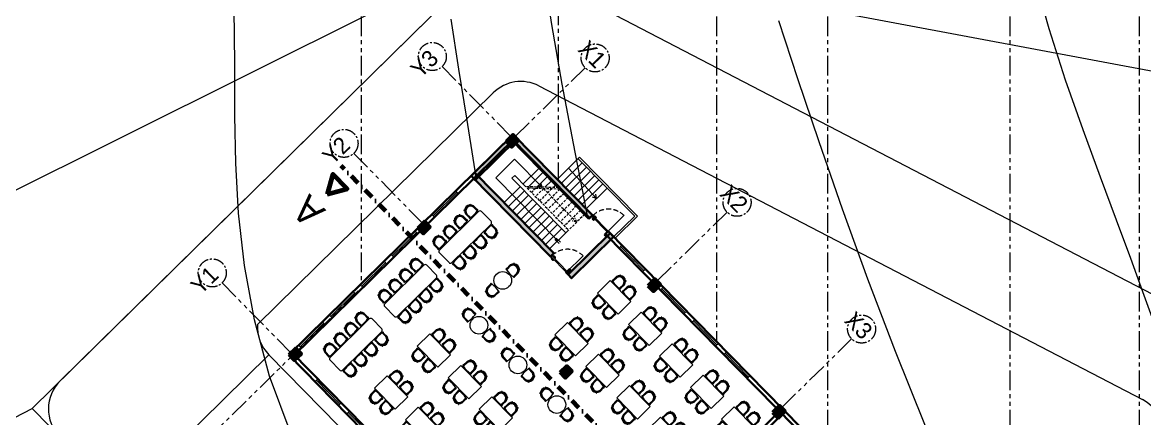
# Model space of a CAD drawing. Header units: millimetres. Extents: x -5316 to 10114, y -10026 to 11025.
# Drawn here: x -2133 to 3577, y 5811 to 7826 of the extents above; entities that cross this region are included whole.
import ezdxf

# ---------------------------------------------------------------- set-up
doc = ezdxf.new("R2010")
doc.units = ezdxf.units.MM
for name, pattern in [('CENTER2', [28.575, 19.05, -3.175, 3.175, -3.175]), ('DASHDOT2', [0.5, 0.25, -0.125, 0, -0.125]), ('DUZ', [0]), ('HIDDEN', [0.375, 0.25, -0.125]), ('HIDDEN2', [0.1875, 0.125, -0.0625]), ('PHANTOM', [2.5, 1.25, -0.25, 0.25, -0.25, 0.25, -0.25])]:
    doc.linetypes.add(name, pattern=pattern)
doc.layers.get('0').update_dxf_attribs({"lineweight": 0})
for name, color, linetype, lineweight in [('1m', 12, 'Continuous', 0), ('AKS', 31, 'CENTER2', 5), ('DUVAR', 1, 'Continuous', 35), ('E-Yangın KAPILARI_110_blok kasa', 140, 'Continuous', 13), ('kesit çizgisi', 2, 'DASHDOT2', 50), ('kolon', 5, 'Continuous', 53), ('malzeme yazıları', 7, 'Continuous', 5), ('MTX-MERDIVEN', 140, 'DUZ', 18), ('tefrişler', 13, 'Continuous', 5), ('YOLLAR', 6, 'Continuous', 5), ('öz-cam', 4, 'Continuous', 5)]:
    doc.layers.add(name, color=color, linetype=linetype, lineweight=lineweight)
doc.layers.add('tarama_30', color=252, linetype='Continuous')
doc.layers.add('tarama_40', color=251, linetype='Continuous')
doc.styles.get("Standard").update_dxf_attribs({"font": 'arial.ttf'})

# ---------------------------------------------------------------- blocks, each defined once
blk = doc.blocks.new('masa2')
at = {"layer": 'tefrişler'}
for p, q in [((43537.6, 81633.1), (43539.3, 81631.7)), ((43537.6, 81592.9), (43539.3, 81594.3)), ((43541.2, 81633.9), (43539.2, 81635.1)), ((43541.2, 81592.2), (43539.2, 81590.9)), ((43582.7, 81641.9), (43557, 81641.9)), ((43587.3, 81637.3), (43557.5, 81637.3)), ((43587.3, 81588.7), (43557.5, 81588.7)), ((43691.8, 81637.3), (43721.6, 81637.3)), ((43691.8, 81588.7), (43721.6, 81588.7)), ((43696.4, 81641.9), (43722.2, 81641.9)), ((43737.9, 81633.9), (43739.9, 81635.1)), ((43737.9, 81592.2), (43739.9, 81590.9)), ((43741.5, 81633.1), (43739.8, 81631.7)), ((43741.5, 81592.9), (43739.8, 81594.3)), ((43537.6, 81558.1), (43539.3, 81556.7)), ((43541.2, 81558.9), (43539.2, 81560.1)), ((43582.7, 81584.1), (43557, 81584.1)), ((43582.7, 81566.9), (43557, 81566.9)), ((43587.3, 81562.3), (43557.5, 81562.3)), ((43691.8, 81562.3), (43721.6, 81562.3)), ((43696.4, 81584.1), (43722.2, 81584.1)), ((43696.4, 81566.9), (43722.2, 81566.9)), ((43737.9, 81558.9), (43739.9, 81560.1)), ((43741.5, 81558.1), (43739.8, 81556.7)), ((43537.6, 81517.9), (43539.3, 81519.3)), ((43541.2, 81517.2), (43539.2, 81515.9)), ((43582.7, 81509.1), (43557, 81509.1)), ((43587.3, 81513.7), (43557.5, 81513.7)), ((43691.8, 81513.7), (43721.6, 81513.7)), ((43696.4, 81509.1), (43722.2, 81509.1)), ((43737.9, 81517.2), (43739.9, 81515.9)), ((43741.5, 81517.9), (43739.8, 81519.3))]:
    blk.add_line(p, q, dxfattribs=at)
blk.add_lwpolyline([(43594.6, 81650.5), (43684.6, 81650.5), (43684.6, 81500.5), (43594.6, 81500.5)], close=True, dxfattribs=at)
for centre, radius, start, end in [((43561.9, 81613), 29.3, 99.6207, 260.3793), ((43561.1, 81613), 24.6, 98.4522, 261.5478), ((43539, 81633.6), 1.49, 81.6625, 200.1786), ((43539, 81592.4), 1.49, 159.8214, 278.3375), ((43564.9, 81613), 24.5, 97.5642, 262.4358), ((43585.3, 81640.4), 3.06, 270, 149.2929), ((43585.3, 81585.6), 3.06, 210.7071, 90), ((43587.3, 81636.3), 1, 0, 90), ((43587.3, 81589.7), 1, 270, 0), ((43446.6, 81613), 143.7, 350.6613, 9.3387), ((43832.5, 81613), 143.7, 170.6613, 189.3387), ((43693.8, 81640.4), 3.06, 30.7071, 270), ((43693.8, 81585.6), 3.06, 90, 329.2929), ((43691.8, 81636.3), 1, 90, 180), ((43691.8, 81589.7), 1, 180, 270), ((43714.2, 81613), 24.5, 277.5642, 82.4358), ((43718, 81613), 24.6, 278.4522, 81.5478), ((43717.3, 81613), 29.3, 279.6207, 80.3793), ((43740.1, 81633.6), 1.49, 339.8214, 98.3375), ((43740.1, 81592.4), 1.49, 261.6625, 20.1786), ((43561.9, 81538), 29.3, 99.6207, 260.3793), ((43561.1, 81538), 24.6, 98.4522, 261.5478), ((43539, 81558.6), 1.49, 81.6625, 200.1786), ((43564.9, 81538), 24.5, 97.5642, 262.4358), ((43585.3, 81565.4), 3.06, 270, 149.2929), ((43587.3, 81561.3), 1, 0, 90), ((43446.6, 81538), 143.7, 350.6613, 9.3387), ((43832.5, 81538), 143.7, 170.6613, 189.3387), ((43693.8, 81565.4), 3.06, 30.7071, 270), ((43691.8, 81561.3), 1, 90, 180), ((43714.2, 81538), 24.5, 277.5642, 82.4358), ((43718, 81538), 24.6, 278.4522, 81.5478), ((43717.3, 81538), 29.3, 279.6207, 80.3793), ((43740.1, 81558.6), 1.49, 339.8214, 98.3375), ((43539, 81517.4), 1.49, 159.8214, 278.3375), ((43585.3, 81510.6), 3.06, 210.7071, 90), ((43587.3, 81514.7), 1, 270, 0), ((43693.8, 81510.6), 3.06, 90, 329.2929), ((43691.8, 81514.7), 1, 180, 270), ((43740.1, 81517.4), 1.49, 261.6625, 20.1786)]:
    blk.add_arc(centre, radius, start, end, dxfattribs=at)
blk = doc.blocks.new('masa1')
at = {"layer": 'tefrişler'}
for p, q in [((43532, 81988), (43531.2, 81990.2)), ((43533.5, 81991.4), (43534.5, 81989.5)), ((43515.6, 81949.1), (43520.9, 81974.3)), ((43519.2, 81943.6), (43525.3, 81972.8)), ((43566.7, 81933.6), (43572.9, 81962.8)), ((43572.9, 81983.1), (43571.2, 81981.8)), ((43572.2, 81937.1), (43577.5, 81962.3)), ((43572.9, 81979.4), (43574.5, 81981.1)), ((43589, 81933.6), (43594.3, 81958.8)), ((43592.5, 81928.1), (43598.7, 81957.3)), ((43605.4, 81972.5), (43604.6, 81974.8)), ((43606.9, 81975.9), (43607.9, 81974)), ((43640.1, 81918.1), (43646.3, 81947.3)), ((43646.3, 81967.6), (43644.6, 81966.3)), ((43645.6, 81921.7), (43650.9, 81946.9)), ((43646.2, 81964), (43647.9, 81965.6)), ((43662.4, 81918.2), (43667.7, 81943.3)), ((43665.9, 81912.7), (43672.1, 81941.9)), ((43678.8, 81957.1), (43678, 81959.3)), ((43680.3, 81960.5), (43681.3, 81958.6)), ((43713.5, 81902.7), (43719.7, 81931.9)), ((43719.6, 81952.2), (43718, 81950.8)), ((43719, 81906.2), (43724.3, 81931.4)), ((43719.6, 81948.5), (43721.3, 81950.2)), ((43752.2, 81941.6), (43751.4, 81943.8)), ((43753.7, 81945), (43754.7, 81943.1)), ((43793, 81936.7), (43791.3, 81935.4)), ((43793, 81933), (43794.6, 81934.7)), ((43735.8, 81902.7), (43741.1, 81927.9)), ((43739.3, 81897.2), (43745.5, 81926.4)), ((43786.9, 81887.2), (43793.1, 81916.4)), ((43792.4, 81890.8), (43797.7, 81916)), ((43492.2, 81837.8), (43486.9, 81812.6)), ((43497.6, 81841.4), (43491.5, 81812.2)), ((43545.2, 81831.4), (43539.1, 81802.2)), ((43548.8, 81825.9), (43543.5, 81800.7)), ((43565.6, 81822.3), (43560.2, 81797.2)), ((43571, 81825.9), (43564.9, 81796.7)), ((43491.5, 81795.5), (43489.9, 81793.8)), ((43491.5, 81791.8), (43493.2, 81793.2)), ((43530.8, 81783.6), (43529.8, 81785.5)), ((43532.3, 81786.9), (43533.1, 81784.7)), ((43564.9, 81780.1), (43563.3, 81778.4)), ((43564.9, 81776.4), (43566.6, 81777.7)), ((43604.2, 81768.1), (43603.2, 81770)), ((43605.7, 81771.5), (43606.5, 81769.3)), ((43618.6, 81815.9), (43612.5, 81786.7)), ((43622.2, 81810.4), (43616.9, 81785.2)), ((43638.9, 81806.9), (43633.6, 81781.7)), ((43638.3, 81764.6), (43636.7, 81762.9)), ((43644.4, 81810.5), (43638.3, 81781.3)), ((43638.3, 81760.9), (43640, 81762.3)), ((43692, 81800.5), (43685.8, 81771.3)), ((43695.6, 81795), (43690.3, 81769.8)), ((43712.3, 81791.4), (43707, 81766.2)), ((43717.8, 81795), (43711.7, 81765.8)), ((43765.4, 81785), (43759.2, 81755.8)), ((43769, 81779.5), (43763.7, 81754.3)), ((43677.6, 81752.7), (43676.6, 81754.6)), ((43679.1, 81756), (43679.9, 81753.8)), ((43711.7, 81749.2), (43710.1, 81747.5)), ((43711.7, 81745.5), (43713.4, 81746.8)), ((43751, 81737.2), (43750, 81739.1)), ((43752.5, 81740.6), (43753.3, 81738.4))]:
    blk.add_line(p, q, dxfattribs=at)
blk.add_lwpolyline([(43496, 81849.1), (43770, 81791.4, 0.414214), (43781.8, 81799.1), (43796.3, 81867.6, 0.414214), (43788.5, 81879.5), (43514.5, 81937.2, 0.414214), (43502.7, 81929.4), (43488.3, 81860.9, 0.414214)], format="xyb", close=True, dxfattribs=at)
for centre, radius, start, end in [((43548.2, 81963.5), 29.3, 357.7298, 158.4885), ((43548.4, 81964.2), 24.6, 356.5614, 159.6569), ((43532.7, 81990.1), 1.49, 57.9306, 176.4467), ((43516.6, 81946.2), 3.06, 108.8162, 348.1092), ((43520.1, 81943.4), 1, 168.1092, 258.1092), ((43571.9, 82076.3), 143.7, 248.7705, 267.4478), ((43547.6, 81960.5), 24.5, 355.6734, 160.5449), ((43565.8, 81933.8), 1, 258.1092, 348.1092), ((43570.1, 81934.9), 3.06, 168.1092, 47.4021), ((43573.1, 81981.6), 1.49, 339.7716, 98.2877), ((43590, 81930.7), 3.06, 108.8162, 348.1092), ((43621.6, 81948), 29.3, 357.7298, 158.4885), ((43621, 81945.1), 24.5, 355.6734, 160.5449), ((43621.7, 81948.8), 24.6, 356.5614, 159.6569), ((43606.1, 81974.7), 1.49, 57.9306, 176.4467), ((43646.5, 81966.2), 1.49, 339.7716, 98.2877), ((43695, 81932.6), 29.3, 357.7298, 158.4885), ((43694.4, 81929.6), 24.5, 355.6734, 160.5449), ((43695.1, 81933.3), 24.6, 356.5614, 159.6569), ((43679.5, 81959.2), 1.49, 57.9306, 176.4467), ((43719.9, 81950.7), 1.49, 339.7716, 98.2877), ((43768.4, 81917.1), 29.3, 357.7298, 158.4885), ((43767.7, 81914.2), 24.5, 355.6734, 160.5449), ((43768.5, 81917.9), 24.6, 356.5614, 159.6569), ((43752.9, 81943.8), 1.49, 57.9306, 176.4467), ((43793.2, 81935.3), 1.49, 339.7716, 98.2877), ((43593.5, 81927.9), 1, 168.1092, 258.1092), ((43645.3, 82060.8), 143.7, 248.7705, 267.4478), ((43639.1, 81918.3), 1, 258.1092, 348.1092), ((43643.5, 81919.4), 3.06, 168.1092, 47.4021), ((43663.4, 81915.3), 3.06, 108.8162, 348.1092), ((43666.9, 81912.5), 1, 168.1092, 258.1092), ((43718.7, 82045.4), 143.7, 248.7705, 267.4478), ((43712.5, 81902.9), 1, 258.1092, 348.1092), ((43716.9, 81904), 3.06, 168.1092, 47.4021), ((43736.8, 81899.8), 3.06, 108.8162, 348.1092), ((43740.3, 81897), 1, 168.1092, 258.1092), ((43792.1, 82029.9), 143.7, 248.7705, 267.4478), ((43785.9, 81887.4), 1, 258.1092, 348.1092), ((43790.3, 81888.5), 3.06, 168.1092, 47.4021), ((43494.2, 81840), 3.06, 348.1092, 227.4021), ((43516.8, 81814.4), 24.5, 175.6734, 340.5449), ((43498.6, 81841.2), 1, 78.1092, 168.1092), ((43492.4, 81698.6), 143.7, 68.7705, 87.4478), ((43544.2, 81831.6), 1, 348.1092, 78.1092), ((43547.8, 81828.8), 3.06, 288.8162, 168.1092), ((43567.6, 81824.6), 3.06, 348.1092, 227.4021), ((43572, 81825.7), 1, 78.1092, 168.1092), ((43565.8, 81683.2), 143.7, 68.7705, 87.4478), ((43617.6, 81816.1), 1, 348.1092, 78.1092), ((43621.2, 81813.3), 3.06, 288.8162, 168.1092), ((43516.2, 81811.4), 29.3, 177.7298, 338.4885), ((43491.3, 81793.3), 1.49, 159.7716, 278.2877), ((43516, 81810.7), 24.6, 176.5614, 339.6569), ((43531.6, 81784.8), 1.49, 237.9306, 356.4467), ((43589.6, 81796), 29.3, 177.7298, 338.4885), ((43564.7, 81777.9), 1.49, 159.7716, 278.2877), ((43589.4, 81795.2), 24.6, 176.5614, 339.6569), ((43590.2, 81799), 24.5, 175.6734, 340.5449), ((43605, 81769.4), 1.49, 237.9306, 356.4467), ((43663, 81780.5), 29.3, 177.7298, 338.4885), ((43638.1, 81762.4), 1.49, 159.7716, 278.2877), ((43641, 81809.1), 3.06, 348.1092, 227.4021), ((43662.8, 81779.8), 24.6, 176.5614, 339.6569), ((43663.6, 81783.5), 24.5, 175.6734, 340.5449), ((43645.4, 81810.3), 1, 78.1092, 168.1092), ((43639.2, 81667.7), 143.7, 68.7705, 87.4478), ((43691, 81800.7), 1, 348.1092, 78.1092), ((43694.6, 81797.9), 3.06, 288.8162, 168.1092), ((43736.4, 81765.1), 29.3, 177.7298, 338.4885), ((43714.4, 81793.7), 3.06, 348.1092, 227.4021), ((43736.2, 81764.3), 24.6, 176.5614, 339.6569), ((43737, 81768.1), 24.5, 175.6734, 340.5449), ((43718.8, 81794.8), 1, 78.1092, 168.1092), ((43712.6, 81652.3), 143.7, 68.7705, 87.4478), ((43764.4, 81785.2), 1, 348.1092, 78.1092), ((43768, 81782.4), 3.06, 288.8162, 168.1092), ((43678.4, 81753.9), 1.49, 237.9306, 356.4467), ((43711.5, 81747), 1.49, 159.7716, 278.2877), ((43751.8, 81738.5), 1.49, 237.9306, 356.4467)]:
    blk.add_arc(centre, radius, start, end, dxfattribs=at)
blk = doc.blocks.new('san')
at = {"layer": 'tefrişler'}
for p, q in [((43747.7, 82318.1), (43777.5, 82318.1)), ((43752.3, 82322.7), (43778, 82322.7)), ((43793.8, 82314.6), (43795.8, 82315.9)), ((43793.8, 82272.9), (43795.8, 82271.7)), ((43797.4, 82313.9), (43795.7, 82312.5)), ((43797.4, 82273.7), (43795.7, 82275.1)), ((43747.7, 82269.5), (43777.5, 82269.5)), ((43752.3, 82264.8), (43778, 82264.8))]:
    blk.add_line(p, q, dxfattribs=at)
for centre, radius, start, end in [((43888.4, 82293.8), 143.7, 170.6613, 189.3387), ((43749.7, 82321.1), 3.06, 30.7071, 270), ((43747.7, 82317.1), 1, 90, 180), ((43770.1, 82293.8), 24.5, 277.5642, 82.4358), ((43773.9, 82293.8), 24.6, 278.4522, 81.5478), ((43773.1, 82293.8), 29.3, 279.6207, 80.3793), ((43796, 82314.4), 1.49, 339.8214, 98.3375), ((43796, 82273.2), 1.49, 261.6625, 20.1786), ((43749.7, 82266.4), 3.06, 90, 329.2929), ((43747.7, 82270.5), 1, 180, 270)]:
    blk.add_arc(centre, radius, start, end, dxfattribs=at)
blk = doc.blocks.new('san1')
at = {"layer": 'tefrişler'}
for p, q in [((43592.1, 82313.9), (43593.8, 82312.5)), ((43592.1, 82273.7), (43593.8, 82275.1)), ((43595.7, 82314.6), (43593.7, 82315.9)), ((43595.7, 82272.9), (43593.7, 82271.7)), ((43637.2, 82322.7), (43611.5, 82322.7)), ((43641.8, 82318.1), (43612, 82318.1)), ((43637.2, 82264.8), (43611.5, 82264.8)), ((43641.8, 82269.5), (43612, 82269.5))]:
    blk.add_line(p, q, dxfattribs=at)
for centre, radius, start, end in [((43616.4, 82293.8), 29.3, 99.6207, 260.3793), ((43615.6, 82293.8), 24.6, 98.4522, 261.5478), ((43593.5, 82314.4), 1.49, 81.6625, 200.1786), ((43593.5, 82273.2), 1.49, 159.8214, 278.3375), ((43619.4, 82293.8), 24.5, 97.5642, 262.4358), ((43639.8, 82321.1), 3.06, 270, 149.2929), ((43641.8, 82317.1), 1, 0, 90), ((43501.1, 82293.8), 143.7, 350.6613, 9.3387), ((43639.8, 82266.4), 3.06, 210.7071, 90), ((43641.8, 82270.5), 1, 270, 0)]:
    blk.add_arc(centre, radius, start, end, dxfattribs=at)
blk = doc.blocks.new('tthtrh')
at = {"layer": 'tefrişler'}
blk.add_circle((43694.4, 82293.8), 45, dxfattribs=at)
at = {"layer": 'DUVAR'}
for name in ['san1', 'san']:
    blk.add_blockref(name, (0, 0), dxfattribs=at)
blk = doc.blocks.new('yangın')
at = {"layer": 'E-Yangın KAPILARI_110_blok kasa', "ltscale": 0.0022}
for p, q in [((21347.7, 82414.5), (21347.7, 82536.1)), ((21234.2, 82414.5), (21234.2, 82423.1)), ((21347.7, 82423.1), (21234.2, 82423.1)), ((21239.9, 82414.5), (21234.2, 82414.5)), ((21344.5, 82416.7), (21239.9, 82416.7)), ((21239.9, 82414.5), (21239.9, 82416.7)), ((21246.8, 82424.1), (21242.4, 82424.1)), ((21242.4, 82423.1), (21242.4, 82424.1)), ((21242.4, 82416.6), (21242.4, 82415.6)), ((21246.8, 82415.6), (21242.4, 82415.6)), ((21243.5, 82424.1), (21243.5, 82426.9)), ((21243.5, 82415.6), (21243.5, 82412.8)), ((21245.7, 82424.1), (21245.7, 82426.9)), ((21245.7, 82415.6), (21245.7, 82412.8)), ((21246.7, 82430.1), (21253.8, 82430.1)), ((21253.8, 82427.9), (21246.7, 82427.9)), ((21253.8, 82411.8), (21246.7, 82411.8)), ((21253.8, 82409.6), (21246.7, 82409.6)), ((21246.8, 82423.1), (21246.8, 82424.1)), ((21246.8, 82416.6), (21246.8, 82415.6)), ((21254.8, 82424.1), (21254.8, 82426.9)), ((21254.8, 82424.1), (21257, 82424.1)), ((21254.8, 82415.6), (21254.8, 82412.8)), ((21254.8, 82415.6), (21257, 82415.6)), ((21257, 82424.1), (21257, 82426.9)), ((21257, 82415.6), (21257, 82412.8)), ((21344.5, 82416.7), (21344.5, 82414.5)), ((21344.5, 82414.5), (21347.7, 82414.5))]:
    blk.add_line(p, q, dxfattribs=at)
at = {"layer": 'E-Yangın KAPILARI_110_blok kasa', "linetype": 'HIDDEN', "ltscale": 100}
blk.add_arc((21348.1, 82424.4), 111.7, 89.9387, 180.6615, dxfattribs=at)
at = {"layer": 'E-Yangın KAPILARI_110_blok kasa', "ltscale": 0.0022}
for centre, radius, start, end in [((21246.7, 82426.9), 3.2, 90, 180), ((21246.7, 82412.8), 3.2, 180, 270), ((21246.7, 82426.9), 1, 90, 180), ((21246.7, 82412.8), 1, 180, 270), ((21253.8, 82426.9), 3.2, 0, 90), ((21253.8, 82426.9), 1, 0, 90), ((21253.8, 82412.8), 3.2, 270, 0), ((21253.8, 82412.8), 1, 270, 0)]:
    blk.add_arc(centre, radius, start, end, dxfattribs=at)

msp = doc.modelspace()

# ---------------------------------------------------------------- hatches: boundary and pattern name
at = {"layer": 'kolon'}
for points in [[(355.9, 7192.3), (391.5, 7227.4), (363.5, 7255.9), (327.8, 7220.9)], [(-93.4, 6750.7), (-57.7, 6785.8), (-85.8, 6814.3), (-121.4, 6779.2)], [(1077.9, 6457.8), (1113.6, 6492.9), (1085.5, 6521.4), (1049.9, 6486.3)], [(-749.5, 6105.8), (-713.8, 6140.8), (-741.9, 6169.3), (-777.5, 6134.3)], [(628.7, 6016.2), (664.3, 6051.2), (636.3, 6079.8), (600.6, 6044.7)], [(1711.7, 5813.1), (1747.4, 5848.1), (1719.3, 5876.7), (1683.7, 5841.6)]]:
    msp.add_hatch(color=256, dxfattribs=at).paths.add_polyline_path(points)
at = {"layer": 'tarama_30'}
for points in [[(875.2, 6735.3), (857.7, 6753.2), (839.9, 6735.6), (643.8, 6542.9), (661.3, 6525)], [(661.6, 6560.4), (651.1, 6571.1), (633.3, 6553.6), (643.8, 6542.9)]]:
    msp.add_hatch(color=256, dxfattribs=at).paths.add_polyline_path(points)
at = {"layer": 'tarama_40'}
for points in [[(149.5, 7045.6), (170.6, 7024.2), (384.5, 7234.5), (363.5, 7255.9)], [(167.4, 7063.1), (149.5, 7045.6), (553.7, 6634.5), (571.5, 6652)]]:
    msp.add_hatch(color=256, dxfattribs=at).paths.add_polyline_path(points)
h = msp.add_hatch(color=256, dxfattribs=at)
h.paths.add_polyline_path([(847.2, 6763.9), (829.4, 6746.3), (839.9, 6735.6), (857.7, 6753.2)])
h.paths.add_polyline_path([(749.8, 6827.3), (767.6, 6844.8), (363.5, 7255.9), (345.7, 7238.4)])

# ---------------------------------------------------------------- linework, layer by layer
at = {"color": 3, "lineweight": 9}
msp.add_lwpolyline([(-5276.1, 5027.6), (-3532.8, 6293.5), (293.6, 8201.7), (4344.4, 7442.8), (10113.9, 3322.8)], dxfattribs=at)
msp.add_lwpolyline([(-5276.1, 5027.6), (-3532.8, 6293.5), (293.6, 8201.7), (4344.4, 7442.8), (10113.9, 3322.8)], dxfattribs=at)
at = {"layer": '1m', "color": 252, "lineweight": 0, "true_color": 0x939598}
for points in [[(3621.3, 6306.5), (3567.5, 6456), (3505.9, 6625.6), (3434.3, 6819.3), (3352.3, 7038.8), (3264, 7279), (3175, 7532.9), (3091, 7793.3), (3017.5, 8053.4), (2960, 8305.9), (2924.1, 8543.9), (2915.5, 8760.3), (2937.9, 8949.7), (2988.3, 9113.4), (3061.9, 9254.4), (3153.9, 9375.5), (3259.5, 9479.7), (3374.1, 9569.9), (3492.7, 9649), (3610.7, 9720)], [(744.2, 6833), (726.3, 6922.6), (670.2, 7210.4), (613.9, 7511.8), (560.9, 7815.7), (514.6, 8110.9)], [(578.3, 3716.8), (576.7, 3718.9), (378.4, 3967.6), (168.8, 4237.2), (-44.2, 4522.9), (-252.2, 4819.9), (-447.3, 5123.5), (-621.2, 5428.9), (-765.7, 5731.3), (-875.1, 6026.7), (-952.5, 6313.4), (-1003.4, 6590.2), (-1033.4, 6856.3), (-1047.9, 7110.4), (-1052.4, 7351.7), (-1052.5, 7579), (-1053.6, 7791.2), (-1059.7, 7988)], [(178.5, 7016.2), (165.6, 7102.6), (127.6, 7339), (87.4, 7588), (48.5, 7842.9)], [(2914.2, 4759.5), (2781.4, 5043.4), (2617.3, 5409.1), (2458.8, 5780.4), (2309.1, 6152.4), (2169.3, 6519.7), (2039.6, 6876.9), (1920.6, 7218.8), (1812.6, 7539.9), (1716.2, 7834.9)]]:
    msp.add_lwpolyline(points, dxfattribs=at)
at = {"layer": 'AKS', "linetype": 'PHANTOM', "ltscale": 80}
for p, q in [((-409.1, 8055.4), (-409.1, 6496.5)), ((1398.4, 8055.4), (1398.4, 6203.2)), ((1963.4, 8055.4), (1963.4, 5628.4)), ((2891.1, 8055.4), (2891.1, 4649)), ((3548.9, 8055.4), (3548.9, 4387.2)), ((593.3, 7912.9), (593.3, 7022.1)), ((352.8, 7245.4), (2.5, 7601.7)), ((374, 7245.2), (730.3, 7595.5)), ((-96.5, 6803.8), (-446.7, 7160.1)), ((1096.1, 6510.7), (1452.4, 6860.9)), ((-424.5, 6460.2), (-1845.5, 5063.4)), ((-766.8, 6144.8), (-1117.1, 6501.1)), ((1729.9, 5866), (2086.2, 6216.2))]:
    msp.add_line(p, q, dxfattribs=at)
at = {"layer": 'AKS', "ltscale": 3}
for centre in [(-47.4, 7652.5), (781.1, 7645.4), (-496.7, 7210.8), (1503.1, 6910.9), (-1167, 6551.9), (2136.9, 6266.1)]:
    msp.add_circle(centre, 71.2, dxfattribs=at)
at = {"layer": 'DUVAR'}
for p, q in [((363.5, 7255.9), (-777.5, 6134.3)), ((767.6, 6844.8), (363.5, 7255.9)), ((377.5, 7241.7), (-763.5, 6120)), ((753.4, 6830.8), (349.2, 7241.9)), ((749.8, 6827.3), (767.6, 6844.8)), ((-121.4, 6779.2), (-93.4, 6750.7)), ((829.4, 6746.3), (847.2, 6763.9)), ((2120.9, 5439.6), (832.9, 6749.8)), ((2981.8, 4592.4), (847.2, 6763.9)), ((606.4, 4726.5), (-777.5, 6134.3)), ((620.6, 4740.5), (-763.3, 6148.3)), ((1733.4, 5862.4), (1225.2, 5362.8)), ((1747.4, 5848.1), (1239.2, 5348.6))]:
    msp.add_line(p, q, dxfattribs=at)
for points in [[(363.5, 7255.9), (384.5, 7234.5), (170.6, 7024.2), (149.5, 7045.6)], [(167.4, 7063.1), (571.5, 6652), (553.7, 6634.5), (149.5, 7045.6)], [(643.8, 6542.9), (661.6, 6560.4), (651.1, 6571.1), (633.3, 6553.6)]]:
    msp.add_lwpolyline(points, close=True, dxfattribs=at)
for points in [[(749.8, 6827.3), (345.7, 7238.4), (363.5, 7255.9), (767.6, 6844.8)], [(857.7, 6753.2), (875.2, 6735.3), (661.3, 6525), (643.8, 6542.9), (857.7, 6753.2)], [(847.2, 6763.9), (857.7, 6753.2), (839.9, 6735.6), (829.4, 6746.3)]]:
    msp.add_lwpolyline(points, dxfattribs=at)
at = {"layer": 'kesit çizgisi', "lineweight": 100, "ltscale": 200}
msp.add_lwpolyline([(6428, -4542.1), (3435.2, -1497.7), (3435.2, 3082.1), (-511.5, 7096.9)], dxfattribs=at)
at = {"layer": 'kesit çizgisi', "linetype": 'Continuous', "lineweight": 100, "ltscale": 80}
msp.add_lwpolyline([(-582.5, 6953.1), (-480.3, 6979.5), (-554.3, 7054.8)], close=True, dxfattribs=at)
at = {"layer": 'kolon'}
for points in [[(327.8, 7220.9), (355.9, 7192.3), (391.5, 7227.4), (363.5, 7255.9)], [(-121.4, 6779.2), (-93.4, 6750.7), (-57.7, 6785.8), (-85.8, 6814.3)], [(1049.9, 6486.3), (1077.9, 6457.8), (1113.6, 6492.9), (1085.5, 6521.4)], [(-777.5, 6134.3), (-749.5, 6105.8), (-713.8, 6140.8), (-741.9, 6169.3)], [(600.6, 6044.7), (628.7, 6016.2), (664.3, 6051.2), (636.3, 6079.8)], [(1683.7, 5841.6), (1711.7, 5813.1), (1747.4, 5848.1), (1719.3, 5876.7)]]:
    msp.add_lwpolyline(points, close=True, dxfattribs=at)
at = {"layer": 'MTX-MERDIVEN', "ltscale": 100}
for p, q in [((587.8, 7027.7), (701.9, 7139.9)), ((701.9, 7139.9), (996.3, 6840.4)), ((608.8, 7006.3), (715.8, 7111.5)), ((629.9, 6984.9), (736.8, 7090.1)), ((644.9, 7083.8), (788.5, 6930.5)), ((694.8, 7132.9), (982.2, 6840.5)), ((650.9, 6963.5), (757.9, 7068.7)), ((671.9, 6942.1), (778.9, 7047.3)), ((693, 6920.8), (799.9, 7025.9)), ((714, 6899.4), (821, 7004.5)), ((735, 6878), (842, 6983.1)), ((788.5, 6930.5), (767, 6936.6)), ((788.5, 6930.5), (783.8, 6952.4)), ((875.2, 6735.3), (982.2, 6840.5)), ((882.2, 6728.2), (996.3, 6840.4))]:
    msp.add_line(p, q, dxfattribs=at)
at = {"layer": 'MTX-MERDIVEN'}
for p, q in [((358, 7033.2), (372.3, 7047.2)), ((631.4, 6755.1), (358, 7033.2)), ((372.3, 7047.2), (428.4, 6990.2)), ((511.5, 6987.7), (490.3, 6995)), ((511.5, 6987.7), (504.6, 7009)), ((645.7, 6769.1), (631.4, 6755.1)), ((576.4, 6722), (597.4, 6700.6)), ((583.5, 6729), (604.5, 6707.6))]:
    msp.add_line(p, q, dxfattribs=at)
at = {"layer": 'MTX-MERDIVEN', "linetype": 'HIDDEN2', "ltscale": 100}
for p, q in [((594.5, 6985.2), (428.4, 6990.2)), ((435.4, 6983.1), (645.7, 6769.1)), ((601.5, 6978.1), (435.4, 6983.1)), ((686.7, 6809.4), (665.6, 6816.7)), ((686.7, 6809.4), (679.8, 6830.7))]:
    msp.add_line(p, q, dxfattribs=at)
at = {"layer": 'MTX-MERDIVEN'}
for points in [[(590.4, 6714.8), (275, 7035.7), (371.2, 7130.3), (511.5, 6987.7)], [(496.4, 7085.1), (414.4, 7004.5)], [(517.4, 7063.7), (442.2, 6989.8)], [(538.4, 7042.3), (483.8, 6988.5)], [(400.1, 6990.4), (318.1, 6909.8)], [(421.1, 6969), (339.1, 6888.4)], [(559.5, 7020.9), (525.3, 6987.3)], [(580.5, 6999.5), (566.8, 6986.1)], [(442.2, 6947.6), (360.2, 6867)], [(463.2, 6926.3), (381.2, 6845.6)], [(484.2, 6904.9), (402.2, 6824.2)], [(505.3, 6883.5), (423.2, 6802.8)], [(526.3, 6862.1), (444.3, 6781.5)], [(547.3, 6840.7), (465.3, 6760.1)], [(568.4, 6819.3), (486.3, 6738.7)], [(589.4, 6797.9), (507.4, 6717.3)], [(610.4, 6776.5), (528.4, 6695.9)], [(631.4, 6755.1), (549.4, 6674.5)]]:
    msp.add_lwpolyline(points, dxfattribs=at)
at = {"layer": 'MTX-MERDIVEN', "linetype": 'HIDDEN2', "ltscale": 100}
for points in [[(476.9, 6981.8), (456.4, 6961.7)], [(518.5, 6980.6), (477.5, 6940.3)], [(560, 6979.3), (498.5, 6918.9)], [(518.5, 6980.6), (686.7, 6809.4)], [(601.5, 6978.1), (519.5, 6897.5)], [(622.6, 6956.7), (540.6, 6876.1)], [(643.6, 6935.3), (561.6, 6854.7)], [(664.6, 6913.9), (582.6, 6833.3)], [(685.7, 6892.5), (603.6, 6811.9)], [(706.7, 6871.1), (624.7, 6790.5)], [(727.7, 6849.7), (645.7, 6769.1)]]:
    msp.add_lwpolyline(points, dxfattribs=at)
at = {"layer": 'YOLLAR'}
for p, q in [((403.4, 8114), (3779.6, 6359.6)), ((171, 8079.1), (-2083.8, 5862.6)), ((171, 8079.1), (-1941.2, 6002.8)), ((495, 7502.9), (3565.8, 5907.3)), ((495, 7502.9), (3565.8, 5907.3)), ((262.6, 7468.1), (-936.2, 6289.6)), ((-879.3, 6135.1), (-1628.1, 5399.1)), ((-879.3, 6135.1), (-1628.1, 5399.1)), ((506.3, 4725.5), (-879.3, 6135.1)), ((-5276.1, 4188.9), (-2083.8, 5862.6)), ((-2083.8, 5862.6), (-496.1, 4247.5))]:
    msp.add_line(p, q, dxfattribs=at)
for centre, start, end in [((402.8, 7325.4), 62.5423, 134.5097), ((-736.7, 6275.4), 175.9193, 224.5097), ((-1801, 5860.2), 134.5097, 224.5097), ((3473.6, 5729.8), 0, 62.5423), ((3473.6, 5729.8), 0, 62.5423)]:
    msp.add_arc(centre, 200, start, end, dxfattribs=at)
at = {"layer": 'öz-cam'}
for p, q in [((85.1, 6954.2), (71.1, 6968.5)), ((-43.1, 6842.2), (78.1, 6961.4)), ((-36.1, 6835.1), (-50.1, 6849.3)), ((-249.9, 6638.9), (-128.7, 6758.1)), ((-121.7, 6750.9), (-135.7, 6765.2)), ((903, 6678.5), (917.3, 6692.6)), ((910.2, 6685.5), (1029.3, 6564.3)), ((-242.9, 6631.8), (-256.9, 6646)), ((-406.8, 6484.7), (-285.6, 6603.8)), ((-278.6, 6596.7), (-292.6, 6611)), ((1022.2, 6557.3), (1036.5, 6571.3)), ((-435.5, 6442.5), (-449.5, 6456.8)), ((-399.8, 6477.5), (-413.8, 6491.8)), ((1113.3, 6464.6), (1127.6, 6478.6)), ((1120.5, 6471.6), (1239.7, 6350.4)), ((-563.7, 6330.4), (-442.5, 6449.6)), ((-556.7, 6323.3), (-570.7, 6337.6)), ((1232.5, 6343.4), (1246.8, 6357.4)), ((-720.6, 6176.2), (-599.4, 6295.4)), ((-592.4, 6288.3), (-606.4, 6302.5)), ((1274.6, 6300.6), (1288.8, 6314.6)), ((1281.7, 6307.6), (1400.9, 6186.3)), ((-713.6, 6169.1), (-727.6, 6183.4)), ((1393.8, 6179.3), (1408, 6193.4)), ((-735.2, 6119.8), (-749.5, 6105.8)), ((1435.8, 6136.5), (1450.1, 6150.6)), ((1442.9, 6143.6), (1562.1, 6022.3)), ((-644.3, 5998.8), (-630.1, 6012.8)), ((-637.2, 6005.8), (-518, 5884.6)), ((1555, 6015.3), (1569.3, 6029.3)), ((-525.2, 5877.6), (-510.9, 5891.6)), ((-483.1, 5834.8), (-468.8, 5848.8)), ((-476, 5841.8), (-356.8, 5720.5))]:
    msp.add_line(p, q, dxfattribs=at)

# ---------------------------------------------------------------- block references
at = {"layer": 'E-Yangın KAPILARI_110_blok kasa', "rotation": 314.5096635253246}
for p in [(-72896.7, -35793.4), (-73104.5, -35997.7)]:
    msp.add_blockref('yangın', p, dxfattribs=at)
at = {"layer": 'tefrişler'}
for name, p, rotation in [('masa1', (44155.9, -74918.9), 56.40050678605209), ('masa1', (43877.8, -75192.3), 56.40050678605209), ('tthtrh', (-26219.9, 95831.2), 224.5096635252565), ('masa2', (26943.3, -82339.1), 44.50966352529661), ('masa2', (27101, -82499.6), 44.50966352529661), ('masa1', (43599.7, -75465.7), 56.40050678605209), ('tthtrh', (89507.2, 32815.7), 134.5096635252565), ('masa2', (26726.5, -82552.3), 44.50966352529661), ('masa2', (26025.9, -82609.9), 44.50966352529661), ('masa2', (27258.8, -82660), 44.50966352529661), ('tthtrh', (89705.4, 32614.1), 134.5096635252565), ('masa2', (26884.2, -82712.7), 44.50966352529661), ('masa2', (26183.6, -82770.4), 44.50966352529661), ('masa2', (25809.1, -82823.1), 44.50966352529661), ('masa2', (27416.5, -82820.5), 44.50966352529661), ('masa2', (27041.9, -82873.2), 44.50966352529661), ('masa2', (26341.4, -82930.8), 44.50966352529661), ('tthtrh', (89903.6, 32412.5), 134.5096635252565), ('masa2', (25966.8, -82983.5), 44.50966352529661), ('masa2', (27574.2, -82980.9), 44.50966352529661), ('masa2', (27199.7, -83033.6), 44.50966352529661)]:
    msp.add_blockref(name, p, dxfattribs=dict(at, rotation=rotation))

# ---------------------------------------------------------------- texts
at = {"layer": 'AKS', "lineweight": -2, "ltscale": 3, "char_height": 83.623, "attachment_point": 3}
for s, insert, rotation in [('{\\fGoldman|b0|i0|c162|p2;X1}', (843.7, 7644.8), 314.5097), ('{\\fGoldman|b0|i0|c162|p2;Y3} ', (-68.2, 7694.1), 44.5097), ('{\\fGoldman|b0|i0|c162|p2;Y2}', (-517.4, 7252.4), 44.5097), ('{\\fGoldman|b0|i0|c162|p2;X2} ', (1565.8, 6910.3), 314.5097), ('{\\fGoldman|b0|i0|c162|p2;Y1}', (-1187.2, 6592.8), 44.5097), ('{\\fGoldman|b0|i0|c162|p2;X3} ', (2199.6, 6265.5), 314.5097)]:
    msp.add_mtext_dynamic_manual_height_columns(s, width=115.045, gutter_width=12.5, heights=[91.9], dxfattribs=dict(at, insert=insert, rotation=rotation))
at = {"layer": 'malzeme yazıları', "insert": (-684.2, 6771.3), "char_height": 140, "width": 1450.613, "attachment_point": 1, "rotation": 135.0675}
msp.add_mtext('{\\fGoldman|b0|i0|c162|p2;A}', dxfattribs=at)
msp.add_mtext('{\\fGoldman|b0|i0|c162|p2;A}', dxfattribs=at)

doc.saveas('drawing.dxf')
